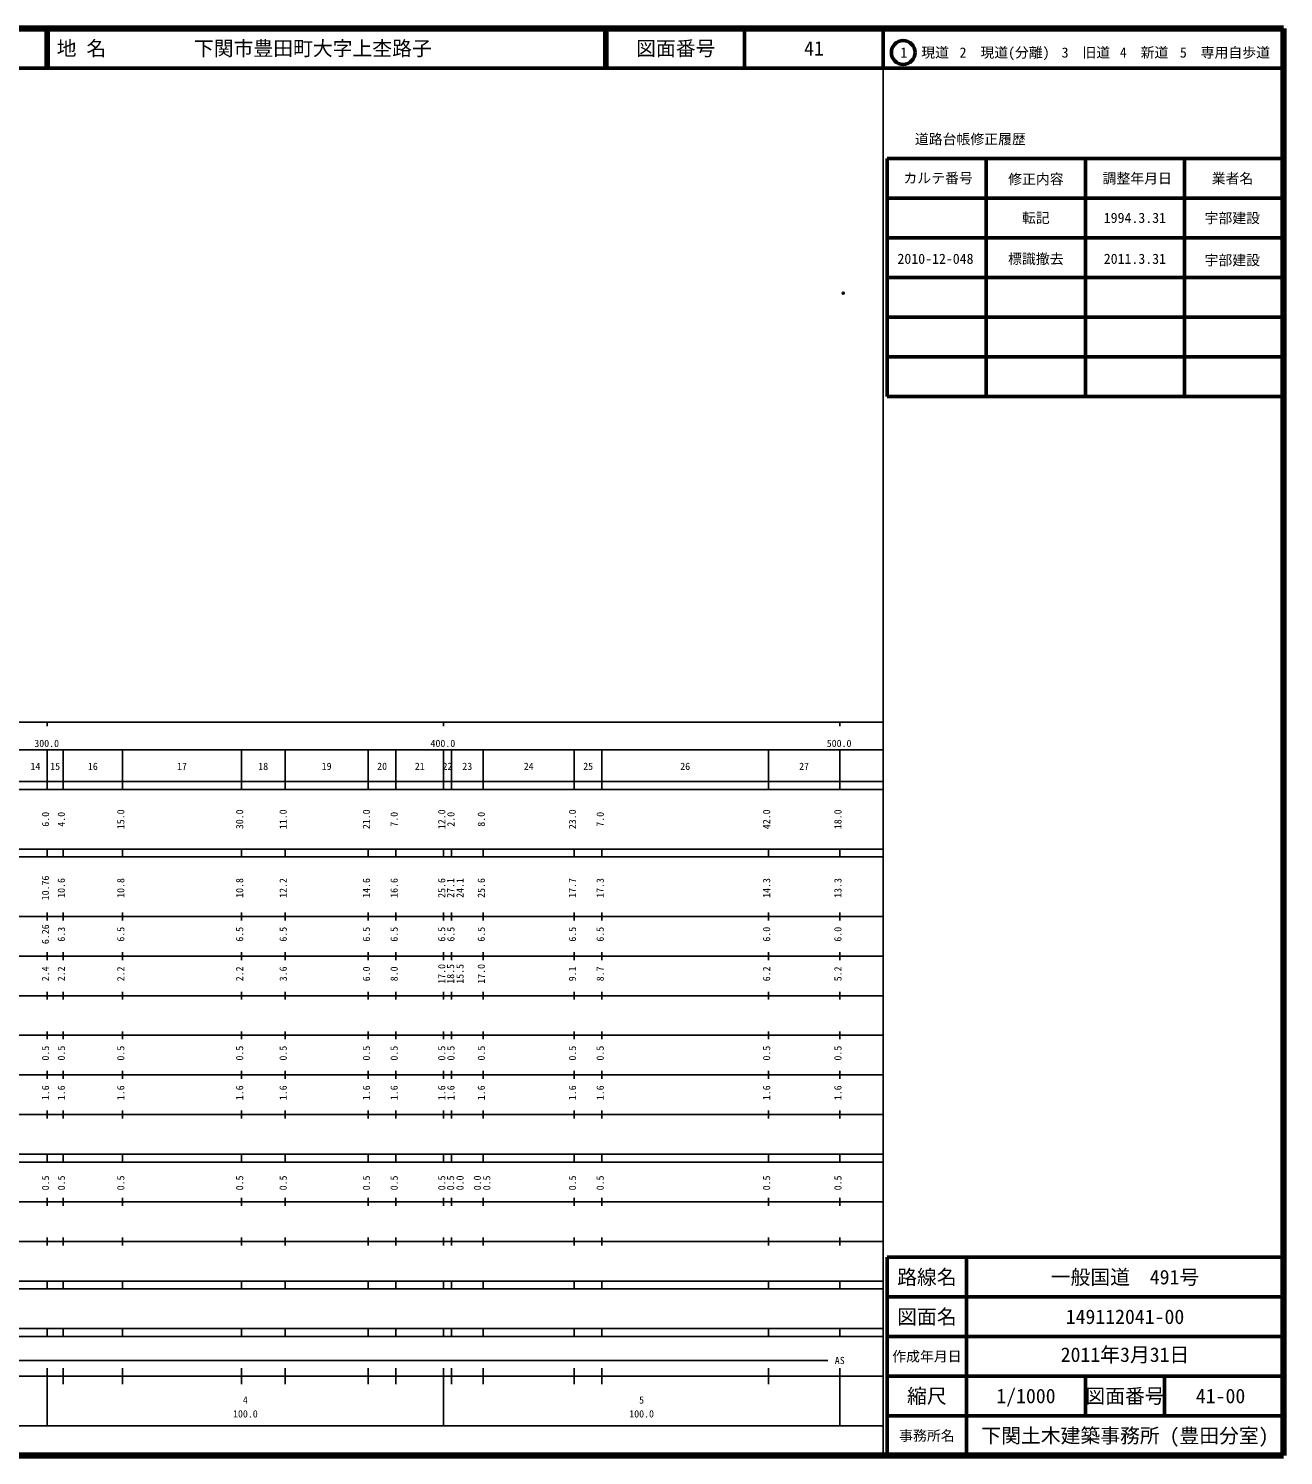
# Model space of a CAD drawing. Units: millimetres on the paper. Extents: x 40 to 680, y 20 to 380.
# Drawn here: x 363.3 to 680, y 20 to 380 of the extents above; entities that cross this region are included whole.
import ezdxf
from ezdxf.enums import TextEntityAlignment as Align

# ---------------------------------------------------------------- set-up
doc = ezdxf.new("R2010")
doc.units = ezdxf.units.MM
doc.header["$PDMODE"] = 32
doc.header["$PDSIZE"] = 0.5
doc.layers.add('M-OTRS', color=6, linetype='Continuous')
doc.layers.add('M-TTL-TXT', color=7, linetype='Continuous')
for name, color, linetype, lineweight in [('M-TTL', 2, 'Continuous', 140), ('M-TTL-BAND', 7, 'Continuous', 25), ('M-TTL-FRAM', 2, 'Continuous', 50), ('M-TTL-LINE', 7, 'Continuous', 50)]:
    doc.layers.add(name, color=color, linetype=linetype, lineweight=lineweight)
doc.styles.add('ＭＳ ゴシック', font='')
doc.styles.get('ＭＳ ゴシック').set_extended_font_data('MS Gothic')

msp = doc.modelspace()

# ---------------------------------------------------------------- linework, layer by layer
at = {"layer": 'M-OTRS'}
msp.add_point((568.906, 313.223), dxfattribs=at)
at = {"layer": 'M-TTL'}
for p, q in [((680, 380), (40, 380)), ((680, 20), (680, 380)), ((40, 20), (680, 20))]:
    msp.add_line(p, q, dxfattribs=at)
at = {"layer": 'M-TTL-BAND'}
for p, q in [((579, 20), (579, 370)), ((40, 205), (579, 205)), ((368, 205), (368, 204)), ((468, 205), (468, 204)), ((568, 205), (568, 204)), ((68, 198), (579, 198)), ((368, 188), (368, 198)), ((372, 188), (372, 198)), ((387, 188), (387, 198)), ((417, 188), (417, 198)), ((428, 188), (428, 198)), ((449, 188), (449, 198)), ((456, 188), (456, 198)), ((468, 188), (468, 198)), ((470, 188), (470, 198)), ((478, 188), (478, 198)), ((501, 188), (501, 198)), ((508, 188), (508, 198)), ((550, 188), (550, 198)), ((568, 188), (568, 198)), ((40, 190), (579, 190)), ((40, 188), (579, 188)), ((40, 173), (579, 173)), ((368, 171), (368, 173)), ((372, 171), (372, 173)), ((387, 171), (387, 173)), ((417, 171), (417, 173)), ((428, 171), (428, 173)), ((449, 171), (449, 173)), ((456, 171), (456, 173)), ((468, 171), (468, 173)), ((470, 171), (470, 173)), ((478, 171), (478, 173)), ((501, 171), (501, 173)), ((508, 171), (508, 173)), ((550, 171), (550, 173)), ((568, 171), (568, 173)), ((40, 171), (579, 171)), ((40, 156), (579, 156)), ((368, 155), (368, 157)), ((372, 155), (372, 157)), ((387, 155), (387, 157)), ((417, 155), (417, 157)), ((428, 155), (428, 157)), ((449, 155), (449, 157)), ((456, 155), (456, 157)), ((468, 155), (468, 157)), ((470, 155), (470, 157)), ((478, 155), (478, 157)), ((501, 155), (501, 157)), ((508, 155), (508, 157)), ((550, 155), (550, 157)), ((568, 155), (568, 157)), ((46, 146), (579, 146)), ((368, 145), (368, 147)), ((372, 145), (372, 147)), ((387, 145), (387, 147)), ((417, 145), (417, 147)), ((428, 145), (428, 147)), ((449, 145), (449, 147)), ((456, 145), (456, 147)), ((468, 145), (468, 147)), ((470, 145), (470, 147)), ((478, 145), (478, 147)), ((501, 145), (501, 147)), ((508, 145), (508, 147)), ((550, 145), (550, 147)), ((568, 145), (568, 147)), ((368, 135), (368, 137)), ((372, 135), (372, 137)), ((387, 135), (387, 137)), ((417, 135), (417, 137)), ((428, 135), (428, 137)), ((449, 135), (449, 137)), ((456, 135), (456, 137)), ((468, 135), (468, 137)), ((470, 135), (470, 137)), ((478, 135), (478, 137)), ((501, 135), (501, 137)), ((508, 135), (508, 137)), ((550, 135), (550, 137)), ((568, 135), (568, 137)), ((52, 136), (579, 136)), ((46, 126), (579, 126)), ((368, 125), (368, 127)), ((372, 125), (372, 127)), ((387, 125), (387, 127)), ((417, 125), (417, 127)), ((428, 125), (428, 127)), ((449, 125), (449, 127)), ((456, 125), (456, 127)), ((468, 125), (468, 127)), ((470, 125), (470, 127)), ((478, 125), (478, 127)), ((501, 125), (501, 127)), ((508, 125), (508, 127)), ((550, 125), (550, 127)), ((568, 125), (568, 127)), ((52, 116), (579, 116)), ((368, 115), (368, 117)), ((372, 115), (372, 117)), ((387, 115), (387, 117)), ((417, 115), (417, 117)), ((428, 115), (428, 117)), ((449, 115), (449, 117)), ((456, 115), (456, 117)), ((468, 115), (468, 117)), ((470, 115), (470, 117)), ((478, 115), (478, 117)), ((501, 115), (501, 117)), ((508, 115), (508, 117)), ((550, 115), (550, 117)), ((568, 115), (568, 117)), ((46, 106), (579, 106)), ((368, 105), (368, 107)), ((372, 105), (372, 107)), ((387, 105), (387, 107)), ((417, 105), (417, 107)), ((428, 105), (428, 107)), ((449, 105), (449, 107)), ((456, 105), (456, 107)), ((468, 105), (468, 107)), ((470, 105), (470, 107)), ((478, 105), (478, 107)), ((501, 105), (501, 107)), ((508, 105), (508, 107)), ((550, 105), (550, 107)), ((568, 105), (568, 107)), ((40, 96), (579, 96)), ((40, 94), (579, 94)), ((368, 94), (368, 96)), ((372, 94), (372, 96)), ((387, 94), (387, 96)), ((417, 94), (417, 96)), ((428, 94), (428, 96)), ((449, 94), (449, 96)), ((456, 94), (456, 96)), ((468, 94), (468, 96)), ((470, 94), (470, 96)), ((478, 94), (478, 96)), ((501, 94), (501, 96)), ((508, 94), (508, 96)), ((550, 94), (550, 96)), ((568, 94), (568, 96)), ((49, 84), (579, 84)), ((368, 83), (368, 85)), ((372, 83), (372, 85)), ((387, 83), (387, 85)), ((417, 83), (417, 85)), ((428, 83), (428, 85)), ((449, 83), (449, 85)), ((456, 83), (456, 85)), ((468, 83), (468, 85)), ((470, 83), (470, 85)), ((478, 83), (478, 85)), ((501, 83), (501, 85)), ((508, 83), (508, 85)), ((550, 83), (550, 85)), ((568, 83), (568, 85)), ((40, 74), (579, 74)), ((368, 73), (368, 75)), ((372, 73), (372, 75)), ((387, 73), (387, 75)), ((417, 73), (417, 75)), ((428, 73), (428, 75)), ((449, 73), (449, 75)), ((456, 73), (456, 75)), ((468, 73), (468, 75)), ((470, 73), (470, 75)), ((478, 73), (478, 75)), ((501, 73), (501, 75)), ((508, 73), (508, 75)), ((550, 73), (550, 75)), ((568, 73), (568, 75)), ((40, 64), (579, 64)), ((40, 62), (579, 62)), ((368, 62), (368, 64)), ((372, 62), (372, 64)), ((387, 62), (387, 64)), ((417, 62), (417, 64)), ((428, 62), (428, 64)), ((449, 62), (449, 64)), ((456, 62), (456, 64)), ((468, 62), (468, 64)), ((470, 62), (470, 64)), ((478, 62), (478, 64)), ((501, 62), (501, 64)), ((508, 62), (508, 64)), ((550, 62), (550, 64)), ((568, 62), (568, 64)), ((40, 52), (579, 52)), ((368, 50), (368, 52)), ((372, 50), (372, 52)), ((387, 50), (387, 52)), ((417, 50), (417, 52)), ((428, 50), (428, 52)), ((449, 50), (449, 52)), ((456, 50), (456, 52)), ((468, 50), (468, 52)), ((470, 50), (470, 52)), ((478, 50), (478, 52)), ((501, 50), (501, 52)), ((508, 50), (508, 52)), ((550, 50), (550, 52)), ((568, 50), (568, 52)), ((40, 50), (579, 50)), ((71, 44), (565, 44)), ((40, 40), (579, 40)), ((368, 27.5), (368, 42)), ((372, 38), (372, 42)), ((387, 38), (387, 42)), ((417, 38), (417, 42)), ((428, 38), (428, 42)), ((449, 38), (449, 42)), ((456, 38), (456, 42)), ((468, 27.5), (468, 42)), ((470, 38), (470, 42)), ((478, 38), (478, 42)), ((501, 38), (501, 42)), ((508, 38), (508, 42)), ((550, 38), (550, 42)), ((568, 27.5), (568, 42)), ((68, 27.5), (579, 27.5))]:
    msp.add_line(p, q, dxfattribs=at)
at = {"layer": 'M-TTL-FRAM'}
for p, q in [((580, 347.197), (580, 287.197)), ((580, 347.197), (680, 347.197)), ((580, 287.197), (680, 287.197)), ((680, 70), (580, 70)), ((580, 70), (580, 20))]:
    msp.add_line(p, q, dxfattribs=at)
at = {"layer": 'M-TTL-LINE'}
for p, q in [((367.75, 380), (367.75, 370)), ((368.25, 380), (368.25, 370)), ((508.747, 380), (508.747, 370)), ((509.247, 380), (509.247, 370)), ((543.997, 380), (543.997, 370)), ((579, 380), (579, 370)), ((40, 370), (680, 370)), ((605, 347.197), (605, 287.197)), ((630, 347.197), (630, 287.197)), ((655, 347.197), (655, 287.197)), ((580, 337.197), (680, 337.197)), ((580, 327.197), (680, 327.197)), ((580, 317.197), (680, 317.197)), ((580, 307.197), (680, 307.197)), ((580, 297.197), (680, 297.197)), ((600, 70), (600, 20)), ((680, 60), (580, 60)), ((680, 50), (580, 50)), ((680, 40), (580, 40)), ((630, 40), (630, 30)), ((650, 40), (650, 30)), ((680, 30), (580, 30))]:
    msp.add_line(p, q, dxfattribs=at)
msp.add_circle((584.031, 373.958), 3, dxfattribs=at)

# ---------------------------------------------------------------- texts
at = {"layer": 'M-TTL-BAND', "style": 'ＭＳ ゴシック'}
for s, p in [('300.0', (367.844, 198.195)), ('400.0', (467.844, 198.195)), ('500.0', (567.844, 198.195)), ('14', (365, 192.405)), ('15', (370, 192.405)), ('16', (379.5, 192.405)), ('17', (402, 192.405)), ('18', (422.5, 192.405)), ('19', (438.5, 192.405)), ('20', (452.5, 192.405)), ('21', (462, 192.405)), ('22', (469, 192.405)), ('23', (474, 192.405)), ('24', (489.5, 192.405)), ('25', (504.5, 192.405)), ('26', (529, 192.405)), ('27', (559, 192.405)), ('AS', (568, 42.5)), ('4', (418, 32.523)), ('5', (518, 32.523)), ('100.0', (418, 29.033)), ('100.0', (518, 29.033))]:
    msp.add_text(s, height=1.833, dxfattribs=at).set_placement(p, align=Align.BOTTOM_CENTER)
for s, p in [('6.0', (369, 180.5)), ('4.0', (373, 180.5)), ('15.0', (388, 180.5)), ('30.0', (418, 180.5)), ('11.0', (429, 180.5)), ('21.0', (450, 180.5)), ('7.0', (457, 180.5)), ('12.0', (469, 180.5)), ('2.0', (471.328, 180.5)), ('8.0', (479, 180.5)), ('23.0', (502, 180.5)), ('7.0', (509, 180.5)), ('42.0', (551, 180.5)), ('18.0', (569, 180.5)), ('10.76', (369, 163.174)), ('10.6', (373, 163.174)), ('10.8', (388, 163.174)), ('10.8', (418, 163.174)), ('12.2', (429, 163.174)), ('14.6', (450, 163.174)), ('16.6', (457, 163.174)), ('25.6', (469, 163.174)), ('27.1', (471.245, 163.174)), ('24.1', (473.615, 163.174)), ('25.6', (479, 163.174)), ('17.7', (502, 163.174)), ('17.3', (509, 163.174)), ('14.3', (551, 163.174)), ('13.3', (569, 163.174)), ('6.26', (369, 151.5)), ('6.3', (373, 151.5)), ('6.5', (388, 151.5)), ('6.5', (418, 151.5)), ('6.5', (429, 151.5)), ('6.5', (450, 151.5)), ('6.5', (457, 151.5)), ('6.5', (469, 151.5)), ('6.5', (471.328, 151.5)), ('6.5', (479, 151.5)), ('6.5', (502, 151.5)), ('6.5', (509, 151.5)), ('6.0', (551, 151.5)), ('6.0', (569, 151.5)), ('2.4', (369, 141.5)), ('2.2', (373, 141.5)), ('2.2', (388, 141.5)), ('2.2', (418, 141.5)), ('3.6', (429, 141.5)), ('6.0', (450, 141.5)), ('8.0', (457, 141.5)), ('17.0', (469, 141.5)), ('18.5', (471.245, 141.5)), ('15.5', (473.615, 141.5)), ('17.0', (479, 141.5)), ('9.1', (502, 141.5)), ('8.7', (509, 141.5)), ('6.2', (551, 141.5)), ('5.2', (569, 141.5)), ('0.5', (369, 121.5)), ('0.5', (373, 121.5)), ('0.5', (388, 121.5)), ('0.5', (418, 121.5)), ('0.5', (429, 121.5)), ('0.5', (450, 121.5)), ('0.5', (457, 121.5)), ('0.5', (469, 121.5)), ('0.5', (471.328, 121.5)), ('0.5', (479, 121.5)), ('0.5', (502, 121.5)), ('0.5', (509, 121.5)), ('0.5', (551, 121.5)), ('0.5', (569, 121.5)), ('1.6', (369, 111.5)), ('1.6', (373, 111.5)), ('1.6', (388, 111.5)), ('1.6', (418, 111.5)), ('1.6', (429, 111.5)), ('1.6', (450, 111.5)), ('1.6', (457, 111.5)), ('1.6', (469, 111.5)), ('1.6', (471.328, 111.5)), ('1.6', (479, 111.5)), ('1.6', (502, 111.5)), ('1.6', (509, 111.5)), ('1.6', (551, 111.5)), ('1.6', (569, 111.5)), ('0.5', (369, 88.764)), ('0.5', (373, 88.764)), ('0.5', (388, 88.764)), ('0.5', (418, 88.764)), ('0.5', (429, 88.764)), ('0.5', (450, 88.764)), ('0.5', (457, 88.764)), ('0.5', (469, 88.764)), ('0.5', (471.245, 88.764)), ('0.0', (473.615, 88.764)), ('0.0', (478, 88.764)), ('0.5', (480.37, 88.764)), ('0.5', (502, 88.764)), ('0.5', (509, 88.764)), ('0.5', (551, 88.764)), ('0.5', (569, 88.764))]:
    msp.add_text(s, height=1.833, rotation=90, dxfattribs=at).set_placement(p, align=Align.BOTTOM_CENTER)
at = {"layer": 'M-TTL-TXT', "style": 'ＭＳ ゴシック'}
for s, p in [('地 名', (370.38, 375)), ('下関市豊田町大字上杢路子', (405.024, 375))]:
    msp.add_text(s, height=3.666, dxfattribs=at).set_placement(p, align=Align.MIDDLE_LEFT)
for s, height, p in [('図面番号', 3.666, (526.622, 375)), ('41', 3.666, (561.497, 375)), ('1\u3000現道', 2.566, (589.448, 373.958)), ('2\u3000現道(分離)', 2.566, (609.619, 373.958)), ('3\u3000旧道', 2.566, (630.121, 373.958)), ('4\u3000新道', 2.566, (644.824, 373.958)), ('5\u3000専用自歩道', 2.566, (665.228, 373.958)), ('道路台帳修正履歴', 2.566, (600.968, 352.113)), ('カルテ番号', 2.566, (592.839, 342.277)), ('修正内容', 2.566, (617.509, 342.023)), ('調整年月日', 2.566, (643.089, 342.197)), ('業者名', 2.566, (667.134, 342.197)), ('転記', 2.566, (617.5, 332.245)), ('1994.3.31', 2.566, (642.5, 332.245)), ('宇部建設', 2.566, (667.077, 332.189)), ('宇部建設', 2.566, (667.077, 321.553)), ('路線名', 3.666, (590, 65)), ('路線名', 3.666, (590, 65)), ('一般国道\u3000491号', 3.666, (640, 65)), ('図面名', 3.666, (590, 55)), ('図面名', 3.666, (590, 55)), ('149112041-00', 3.666, (640, 55)), ('作成年月日', 2.566, (590, 45)), ('作成年月日', 2.566, (590, 45)), ('縮尺', 3.666, (590, 35)), ('縮尺', 3.666, (590, 35)), ('1/1000', 3.666, (615, 35)), ('図面番号', 3.666, (640, 35)), ('図面番号', 3.666, (640, 35)), ('41-00', 3.666, (664.125, 35)), ('事務所名', 2.566, (590, 25)), ('事務所名', 2.566, (590, 25)), ('下関土木建築事務所 (豊田分室)', 3.666, (640, 25))]:
    msp.add_text(s, height=height, dxfattribs=at).set_placement(p, align=Align.MIDDLE_CENTER)
for s, height, p in [('2010-12-048', 2.566, (592.171, 319.86)), ('標識撤去', 2.566, (617.5, 319.86)), ('2011.3.31', 2.566, (642.5, 319.86)), ('2011年3月31日', 3.666, (640, 42.5))]:
    msp.add_text(s, height=height, dxfattribs=at).set_placement(p, align=Align.BOTTOM_CENTER)

doc.saveas('drawing.dxf')
